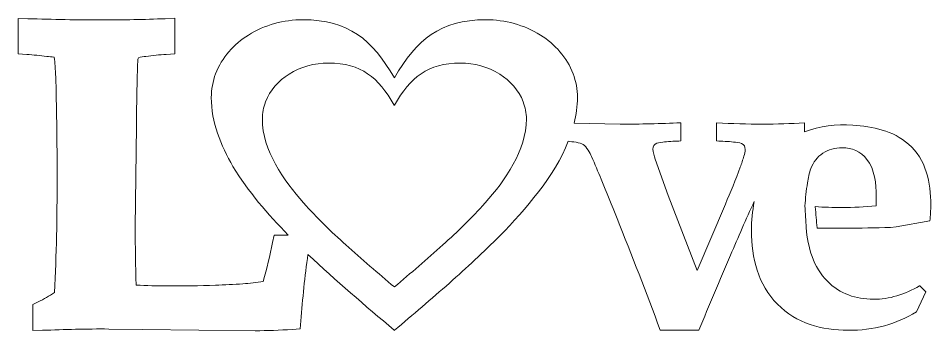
# Model space of a CAD drawing. Header units: millimetres. Extents: x -2296 to 2256, y -962 to 665.
# Drawn here: x 1399 to 2256, y -736 to -443 of the extents above; entities that cross this region are included whole.
import ezdxf

# ---------------------------------------------------------------- set-up
doc = ezdxf.new("R2010")
doc.units = ezdxf.units.MM
doc.header["$MEASUREMENT"] = 0
doc.layers.add('layer 1', color=7, linetype='Continuous')

msp = doc.modelspace()

# ---------------------------------------------------------------- linework, layer by layer
at = {"layer": 'layer 1', "color": 250, "lineweight": 9}
for points, knots in [([(2137.3375, -549.3758), (2151.6045, -543.6633), (2167.2246, -542.0258), (2182.4809, -543.0332), (2182.4809, -543.0332), (2201.4668, -544.2865), (2220.183, -548.1454), (2234.9907, -560.8276), (2234.9907, -560.8276), (2251.4739, -574.9447), (2255.7701, -597.2739), (2255.7701, -617.9812), (2255.7701, -617.9812), (2255.7701, -622.844), (2255.3647, -627.8728), (2254.9766, -632.7192), (2254.9766, -632.7192), (2254.9766, -632.7192), (2254.9702, -632.8035), (2254.9702, -632.8035), (2254.9702, -632.8035), (2254.9702, -632.8035), (2223.1694, -638.5674), (2223.1694, -638.5674), (2223.1694, -638.5674), (2209.1314, -639.5152), (2194.7572, -639.5584), (2180.6899, -639.5584), (2180.6899, -639.5584), (2180.6899, -639.5584), (2149.1255, -639.5584), (2149.1255, -639.5584), (2149.1255, -639.5584), (2149.1255, -639.5584), (2149.1164, -639.4586), (2149.1164, -639.4586), (2149.1164, -639.4586), (2148.5136, -632.8459), (2147.9185, -626.2318), (2147.3074, -619.6195), (2147.3074, -619.6195), (2147.3074, -619.6195), (2147.2957, -619.4916), (2147.2957, -619.4916), (2147.2957, -619.4916), (2147.2957, -619.4916), (2147.424, -619.5003), (2147.424, -619.5003), (2147.424, -619.5003), (2155.7486, -620.0426), (2164.0905, -620.3153), (2172.4332, -620.3153), (2172.4332, -620.3153), (2183.1127, -620.3153), (2193.7965, -619.738), (2204.4276, -618.7401), (2204.4276, -618.7401), (2204.4276, -618.7401), (2204.6234, -609.7249), (2204.6234, -609.7249), (2204.6234, -609.7249), (2204.6234, -598.487), (2203.1963, -584.2421), (2195.9276, -575.1149), (2195.9276, -575.1149), (2189.9545, -567.6145), (2181.9605, -564.2578), (2172.4332, -564.2578), (2172.4332, -564.2578), (2165.9778, -564.2578), (2159.8413, -565.7458), (2154.4616, -569.3908), (2154.4616, -569.3908), (2149.2509, -572.9221), (2145.5843, -577.8342), (2143.2739, -583.6733), (2143.2739, -583.6733), (2141.6502, -587.7773), (2140.7374, -592.7685), (2140.0477, -597.1157), (2140.0477, -597.1157), (2138.9093, -604.2894), (2138.2213, -611.6048), (2137.6659, -618.8377), (2137.6659, -618.8377), (2138.0618, -625.7072), (2138.4594, -632.5727), (2138.8553, -639.4391), (2138.8553, -639.4391), (2140.4167, -657.5261), (2145.5186, -676.3673), (2158.7708, -689.5045), (2158.7708, -689.5045), (2170.641, -701.2718), (2185.4123, -706.3171), (2202.0243, -706.3171), (2202.0243, -706.3171), (2209.4387, -706.3171), (2216.7464, -705.2617), (2223.8574, -703.1509), (2223.8574, -703.1509), (2231.3803, -700.9183), (2238.5293, -697.6662), (2245.3007, -693.7161), (2245.3007, -693.7161), (2245.3007, -693.7161), (2245.3746, -693.6729), (2245.3746, -693.6729), (2245.3746, -693.6729), (2245.3746, -693.6729), (2251.0361, -699.4688), (2251.0361, -699.4688), (2251.0361, -699.4688), (2251.0361, -699.4688), (2242.323, -718.0696), (2242.323, -718.0696), (2242.323, -718.0696), (2232.9867, -723.8971), (2222.9563, -728.2085), (2212.3585, -731.1045), (2212.3585, -731.1045), (2201.274, -734.1336), (2189.8572, -735.4673), (2178.3778, -735.4673), (2178.3778, -735.4673), (2153.3881, -735.4673), (2129.7844, -729.0097), (2111.8499, -710.9288), (2111.8499, -710.9288), (2093.4824, -692.4114), (2087.5111, -667.4178), (2087.5111, -642.024), (2087.5111, -642.024), (2087.5111, -632.7866), (2088.3802, -623.6539), (2090.0683, -614.557), (2090.0683, -614.557), (2082.4058, -631.2961), (2075.0307, -648.1816), (2067.7516, -665.0896), (2067.7516, -665.0896), (2057.6961, -688.4479), (2047.8425, -711.896), (2038.0779, -735.3774), (2038.0779, -735.3774), (2038.0779, -735.3774), (2038.0494, -735.4448), (2038.0494, -735.4448), (2038.0494, -735.4448), (2038.0494, -735.4448), (2001.8797, -735.4448), (2001.8797, -735.4448), (2001.8797, -735.4448), (2001.8797, -735.4448), (2001.8534, -735.3727), (2001.8534, -735.3727), (2001.8534, -735.3727), (1989.0039, -700.2134), (1975.1873, -665.2858), (1961.2967, -630.5268), (1961.2967, -630.5268), (1956.4049, -618.2854), (1951.4863, -606.0505), (1946.4575, -593.8645), (1946.4575, -593.8645), (1943.5152, -586.7348), (1940.5553, -579.5417), (1937.3563, -572.5232), (1937.3563, -572.5232), (1935.7689, -569.0407), (1932.9438, -563.4972), (1929.6454, -561.3298), (1929.6454, -561.3298), (1926.7256, -559.328), (1919.1198, -558.5375), (1915.5867, -558.2), (1915.5867, -558.2), (1902.3431, -591.1098), (1875.9, -621.7679), (1851.2431, -646.7861), (1851.2431, -646.7861), (1836.0876, -662.1638), (1820.1467, -676.8094), (1803.9717, -691.1045), (1803.9717, -691.1045), (1786.9876, -706.1148), (1769.6855, -720.766), (1752.3928, -735.4189), (1752.3928, -735.4189), (1752.3928, -735.4189), (1752.3219, -735.479), (1752.3219, -735.479), (1752.3219, -735.479), (1752.3219, -735.479), (1752.251, -735.4189), (1752.251, -735.4189), (1752.251, -735.4189), (1724.8533, -712.2033), (1697.2895, -688.9548), (1671.2349, -664.2287), (1671.2349, -664.2287), (1668.2369, -684.9317), (1666.2195, -705.7691), (1664.4951, -726.612), (1664.4951, -726.612), (1664.4951, -726.612), (1663.8728, -734.1362), (1663.8728, -734.1362), (1663.8728, -734.1362), (1663.8728, -734.1362), (1656.3382, -734.625), (1656.3382, -734.625), (1656.3382, -734.625), (1644.7577, -735.3766), (1633.1537, -735.8468), (1621.5459, -735.8468), (1621.5459, -735.8468), (1621.5459, -735.8468), (1515.9524, -734.6466), (1515.9524, -734.6466), (1515.9524, -734.6466), (1515.9524, -734.6466), (1484.2683, -734.246), (1484.2683, -734.246), (1484.2683, -734.246), (1463.5005, -733.9832), (1442.7306, -734.7313), (1421.9783, -735.4448), (1421.9783, -735.4448), (1421.9783, -735.4448), (1412.9242, -735.756), (1412.9242, -735.756), (1412.9242, -735.756), (1412.9242, -735.756), (1412.9242, -711.1445), (1412.9242, -711.1445), (1412.9242, -711.1445), (1412.9242, -711.1445), (1417.912, -708.7675), (1417.912, -708.7675), (1417.912, -708.7675), (1423.2904, -706.2043), (1428.4925, -703.2659), (1433.4543, -699.9671), (1433.4543, -699.9671), (1435.0491, -664.6047), (1435.7851, -629.2056), (1435.7851, -593.8083), (1435.7851, -593.8083), (1435.7851, -565.3529), (1435.4471, -536.8972), (1434.7846, -508.4496), (1434.7846, -508.4496), (1434.6225, -501.4838), (1434.4293, -494.5133), (1433.9168, -487.5634), (1433.9168, -487.5634), (1433.7314, -485.049), (1433.6065, -481.8924), (1432.9915, -479.4597), (1432.9915, -479.4597), (1430.7321, -478.964), (1428.3132, -478.7924), (1426.0157, -478.5292), (1426.0157, -478.5292), (1419.7859, -477.8157), (1413.5388, -477.263), (1407.2913, -476.7258), (1407.2913, -476.7258), (1407.2913, -476.7258), (1399.2878, -476.0377), (1399.2878, -476.0377), (1399.2878, -476.0377), (1399.2878, -476.0377), (1399.2878, -442.9262), (1399.2878, -442.9262), (1399.2878, -442.9262), (1399.2878, -442.9262), (1408.3194, -443.2131), (1408.3194, -443.2131), (1408.3194, -443.2131), (1431.615, -443.9539), (1454.9209, -444.412), (1478.2286, -444.412), (1478.2286, -444.412), (1497.8948, -444.412), (1517.5631, -444.0606), (1537.2116, -443.2166), (1537.2116, -443.2166), (1537.2116, -443.2166), (1546.3404, -442.8246), (1546.3404, -442.8246), (1546.3404, -442.8246), (1546.3404, -442.8246), (1546.3404, -476.1873), (1546.3404, -476.1873), (1546.3404, -476.1873), (1546.3404, -476.1873), (1538.1757, -476.7379), (1538.1757, -476.7379), (1538.1757, -476.7379), (1531.8098, -477.1675), (1525.4356, -477.6532), (1519.1133, -478.5288), (1519.1133, -478.5288), (1516.8989, -478.8352), (1514.2937, -479.1507), (1512.1587, -479.8033), (1512.1587, -479.8033), (1511.9543, -480.3733), (1511.8044, -481.0026), (1511.6834, -481.5912), (1511.6834, -481.5912), (1511.3934, -483.2892), (1511.389, -485.1139), (1511.3069, -486.8365), (1511.3069, -486.8365), (1511.1086, -490.988), (1510.9962, -495.1425), (1510.8929, -499.297), (1510.8929, -499.297), (1510.526, -514.055), (1510.3523, -528.8168), (1510.1768, -543.5778), (1510.1768, -543.5778), (1510.1768, -543.5778), (1509.0406, -639.1297), (1509.0406, -639.1297), (1509.0406, -639.1297), (1509.0406, -657.1108), (1509.4166, -675.0902), (1509.9758, -693.0618), (1509.9758, -693.0618), (1519.7521, -693.5048), (1529.5378, -693.8795), (1539.3258, -693.8795), (1539.3258, -693.8795), (1554.3076, -693.8795), (1569.3391, -693.6297), (1584.3114, -693.121), (1584.3114, -693.121), (1592.9311, -692.8284), (1601.5686, -692.4477), (1610.1706, -691.8163), (1610.1706, -691.8163), (1616.3529, -691.3625), (1623.0979, -690.8456), (1629.1721, -689.5931), (1629.1721, -689.5931), (1632.6044, -677.5601), (1635.4192, -665.355), (1637.9786, -653.1093), (1637.9786, -653.1093), (1637.9786, -653.1093), (1639.4341, -646.1469), (1639.4341, -646.1469), (1639.4341, -646.1469), (1639.4341, -646.1469), (1652.778, -646.1469), (1652.778, -646.1469), (1652.778, -646.1469), (1633.6875, -626.7249), (1614.8066, -605.1827), (1600.8456, -581.7246), (1600.8456, -581.7246), (1589.1777, -562.1207), (1580.4974, -540.1917), (1580.4974, -517.0802), (1580.4974, -517.0802), (1580.4974, -509.4644), (1581.886, -501.9683), (1584.5785, -494.8465), (1584.5785, -494.8465), (1590.3441, -479.595), (1601.6183, -467.1349), (1615.3226, -458.5208), (1615.3226, -458.5208), (1630.5724, -448.9351), (1648.5046, -444.2188), (1666.4646, -444.2188), (1666.4646, -444.2188), (1709.7301, -444.2188), (1731.1107, -462.7807), (1752.3219, -498.676), (1752.3219, -498.676), (1773.5331, -462.7812), (1794.9142, -444.2188), (1838.1793, -444.2188), (1838.1793, -444.2188), (1856.1392, -444.2188), (1874.0715, -448.9351), (1889.3213, -458.5208), (1889.3213, -458.5208), (1903.0255, -467.1349), (1914.2997, -479.595), (1920.0654, -494.8465), (1920.0654, -494.8465), (1922.7578, -501.9683), (1924.1464, -509.4644), (1924.1464, -517.0802), (1924.1464, -517.0802), (1924.1464, -525.199), (1923.0699, -533.2475), (1921.0862, -541.1148), (1921.0862, -541.1148), (1921.0862, -541.1148), (1964.191, -542.1425), (1964.191, -542.1425), (1964.191, -542.1425), (1983.1808, -542.1425), (2002.1758, -541.6706), (2021.1487, -540.8862), (2021.1487, -540.8862), (2021.1487, -540.8862), (2021.2628, -540.8814), (2021.2628, -540.8814), (2021.2628, -540.8814), (2021.2628, -540.8814), (2021.2628, -557.8551), (2021.2628, -557.8551), (2021.2628, -557.8551), (2021.2628, -557.8551), (2021.1565, -557.8586), (2021.1565, -557.8586), (2021.1565, -557.8586), (2016.1134, -558.025), (2011.0008, -558.2363), (2005.9785, -558.7337), (2005.9785, -558.7337), (2004.0073, -558.9287), (2000.3853, -559.2722), (1998.5805, -560.083), (1998.5805, -560.083), (1996.2221, -561.1423), (1995.0163, -562.9025), (1995.0163, -565.4969), (1995.0163, -565.4969), (1995.0163, -568.131), (1996.3695, -572.5582), (1997.1046, -575.0951), (1997.1046, -575.0951), (1997.1046, -575.0951), (2009.3888, -609.157), (2009.3888, -609.157), (2009.3888, -609.157), (2009.3888, -609.157), (2036.4452, -679.338), (2036.4452, -679.338), (2036.4452, -679.338), (2036.4452, -679.338), (2063.0058, -617.1799), (2063.0058, -617.1799), (2063.0058, -617.1799), (2067.8726, -605.7908), (2072.7268, -594.2366), (2076.9379, -582.5873), (2076.9379, -582.5873), (2078.1947, -579.1104), (2079.4242, -575.5657), (2080.4121, -572.002), (2080.4121, -572.002), (2080.9044, -570.2262), (2081.5656, -567.7649), (2081.5656, -565.9165), (2081.5656, -565.9165), (2081.5656, -563.3852), (2080.684, -561.2745), (2078.2772, -560.2222), (2078.2772, -560.2222), (2076.5537, -559.414), (2072.6347, -559.0518), (2070.731, -558.8617), (2070.731, -558.8617), (2065.4312, -558.3327), (2060.0463, -558.079), (2054.7253, -557.8586), (2054.7253, -557.8586), (2054.7253, -557.8586), (2054.6203, -557.8543), (2054.6203, -557.8543), (2054.6203, -557.8543), (2054.6203, -557.8543), (2054.6203, -540.881), (2054.6203, -540.881), (2054.6203, -540.881), (2054.6203, -540.881), (2054.7353, -540.8862), (2054.7353, -540.8862), (2054.7353, -540.8862), (2069.1924, -541.566), (2083.7438, -542.1425), (2098.2187, -542.1425), (2098.2187, -542.1425), (2111.2297, -542.1425), (2124.2465, -541.6684), (2137.2333, -540.8862), (2137.2333, -540.8862), (2137.2333, -540.8862), (2137.3496, -540.8793), (2137.3496, -540.8793), (2137.3496, -540.8793), (2137.3496, -540.8793), (2137.3375, -549.3758), (2137.3375, -549.3758)], [0, 0, 0, 0, 0.00787402, 0.00787402, 0.00787402, 0.00787402, 0.01574803, 0.01574803, 0.01574803, 0.01574803, 0.02362205, 0.02362205, 0.02362205, 0.02362205, 0.03149606, 0.03149606, 0.03149606, 0.03149606, 0.03937008, 0.03937008, 0.03937008, 0.03937008, 0.04724409, 0.04724409, 0.04724409, 0.04724409, 0.05511811, 0.05511811, 0.05511811, 0.05511811, 0.06299213, 0.06299213, 0.06299213, 0.06299213, 0.07086614, 0.07086614, 0.07086614, 0.07086614, 0.07874016, 0.07874016, 0.07874016, 0.07874016, 0.08661417, 0.08661417, 0.08661417, 0.08661417, 0.09448819, 0.09448819, 0.09448819, 0.09448819, 0.1023622, 0.1023622, 0.1023622, 0.1023622, 0.11023622, 0.11023622, 0.11023622, 0.11023622, 0.11811024, 0.11811024, 0.11811024, 0.11811024, 0.12598425, 0.12598425, 0.12598425, 0.12598425, 0.13385827, 0.13385827, 0.13385827, 0.13385827, 0.14173228, 0.14173228, 0.14173228, 0.14173228, 0.1496063, 0.1496063, 0.1496063, 0.1496063, 0.15748031, 0.15748031, 0.15748031, 0.15748031, 0.16535433, 0.16535433, 0.16535433, 0.16535433, 0.17322835, 0.17322835, 0.17322835, 0.17322835, 0.18110236, 0.18110236, 0.18110236, 0.18110236, 0.18897638, 0.18897638, 0.18897638, 0.18897638, 0.19685039, 0.19685039, 0.19685039, 0.19685039, 0.20472441, 0.20472441, 0.20472441, 0.20472441, 0.21259843, 0.21259843, 0.21259843, 0.21259843, 0.22047244, 0.22047244, 0.22047244, 0.22047244, 0.22834646, 0.22834646, 0.22834646, 0.22834646, 0.23622047, 0.23622047, 0.23622047, 0.23622047, 0.24409449, 0.24409449, 0.24409449, 0.24409449, 0.2519685, 0.2519685, 0.2519685, 0.2519685, 0.25984252, 0.25984252, 0.25984252, 0.25984252, 0.26771654, 0.26771654, 0.26771654, 0.26771654, 0.27559055, 0.27559055, 0.27559055, 0.27559055, 0.28346457, 0.28346457, 0.28346457, 0.28346457, 0.29133858, 0.29133858, 0.29133858, 0.29133858, 0.2992126, 0.2992126, 0.2992126, 0.2992126, 0.30708661, 0.30708661, 0.30708661, 0.30708661, 0.31496063, 0.31496063, 0.31496063, 0.31496063, 0.32283465, 0.32283465, 0.32283465, 0.32283465, 0.33070866, 0.33070866, 0.33070866, 0.33070866, 0.33858268, 0.33858268, 0.33858268, 0.33858268, 0.34645669, 0.34645669, 0.34645669, 0.34645669, 0.35433071, 0.35433071, 0.35433071, 0.35433071, 0.36220472, 0.36220472, 0.36220472, 0.36220472, 0.37007874, 0.37007874, 0.37007874, 0.37007874, 0.37795276, 0.37795276, 0.37795276, 0.37795276, 0.38582677, 0.38582677, 0.38582677, 0.38582677, 0.39370079, 0.39370079, 0.39370079, 0.39370079, 0.4015748, 0.4015748, 0.4015748, 0.4015748, 0.40944882, 0.40944882, 0.40944882, 0.40944882, 0.41732283, 0.41732283, 0.41732283, 0.41732283, 0.42519685, 0.42519685, 0.42519685, 0.42519685, 0.43307087, 0.43307087, 0.43307087, 0.43307087, 0.44094488, 0.44094488, 0.44094488, 0.44094488, 0.4488189, 0.4488189, 0.4488189, 0.4488189, 0.45669291, 0.45669291, 0.45669291, 0.45669291, 0.46456693, 0.46456693, 0.46456693, 0.46456693, 0.47244094, 0.47244094, 0.47244094, 0.47244094, 0.48031496, 0.48031496, 0.48031496, 0.48031496, 0.48818898, 0.48818898, 0.48818898, 0.48818898, 0.49606299, 0.49606299, 0.49606299, 0.49606299, 0.50393701, 0.50393701, 0.50393701, 0.50393701, 0.51181102, 0.51181102, 0.51181102, 0.51181102, 0.51968504, 0.51968504, 0.51968504, 0.51968504, 0.52755906, 0.52755906, 0.52755906, 0.52755906, 0.53543307, 0.53543307, 0.53543307, 0.53543307, 0.54330709, 0.54330709, 0.54330709, 0.54330709, 0.5511811, 0.5511811, 0.5511811, 0.5511811, 0.55905512, 0.55905512, 0.55905512, 0.55905512, 0.56692913, 0.56692913, 0.56692913, 0.56692913, 0.57480315, 0.57480315, 0.57480315, 0.57480315, 0.58267717, 0.58267717, 0.58267717, 0.58267717, 0.59055118, 0.59055118, 0.59055118, 0.59055118, 0.5984252, 0.5984252, 0.5984252, 0.5984252, 0.60629921, 0.60629921, 0.60629921, 0.60629921, 0.61417323, 0.61417323, 0.61417323, 0.61417323, 0.62204724, 0.62204724, 0.62204724, 0.62204724, 0.62992126, 0.62992126, 0.62992126, 0.62992126, 0.63779528, 0.63779528, 0.63779528, 0.63779528, 0.64566929, 0.64566929, 0.64566929, 0.64566929, 0.65354331, 0.65354331, 0.65354331, 0.65354331, 0.66141732, 0.66141732, 0.66141732, 0.66141732, 0.66929134, 0.66929134, 0.66929134, 0.66929134, 0.67716535, 0.67716535, 0.67716535, 0.67716535, 0.68503937, 0.68503937, 0.68503937, 0.68503937, 0.69291339, 0.69291339, 0.69291339, 0.69291339, 0.7007874, 0.7007874, 0.7007874, 0.7007874, 0.70866142, 0.70866142, 0.70866142, 0.70866142, 0.71653543, 0.71653543, 0.71653543, 0.71653543, 0.72440945, 0.72440945, 0.72440945, 0.72440945, 0.73228346, 0.73228346, 0.73228346, 0.73228346, 0.74015748, 0.74015748, 0.74015748, 0.74015748, 0.7480315, 0.7480315, 0.7480315, 0.7480315, 0.75590551, 0.75590551, 0.75590551, 0.75590551, 0.76377953, 0.76377953, 0.76377953, 0.76377953, 0.77165354, 0.77165354, 0.77165354, 0.77165354, 0.77952756, 0.77952756, 0.77952756, 0.77952756, 0.78740157, 0.78740157, 0.78740157, 0.78740157, 0.79527559, 0.79527559, 0.79527559, 0.79527559, 0.80314961, 0.80314961, 0.80314961, 0.80314961, 0.81102362, 0.81102362, 0.81102362, 0.81102362, 0.81889764, 0.81889764, 0.81889764, 0.81889764, 0.82677165, 0.82677165, 0.82677165, 0.82677165, 0.83464567, 0.83464567, 0.83464567, 0.83464567, 0.84251969, 0.84251969, 0.84251969, 0.84251969, 0.8503937, 0.8503937, 0.8503937, 0.8503937, 0.85826772, 0.85826772, 0.85826772, 0.85826772, 0.86614173, 0.86614173, 0.86614173, 0.86614173, 0.87401575, 0.87401575, 0.87401575, 0.87401575, 0.88188976, 0.88188976, 0.88188976, 0.88188976, 0.88976378, 0.88976378, 0.88976378, 0.88976378, 0.8976378, 0.8976378, 0.8976378, 0.8976378, 0.90551181, 0.90551181, 0.90551181, 0.90551181, 0.91338583, 0.91338583, 0.91338583, 0.91338583, 0.92125984, 0.92125984, 0.92125984, 0.92125984, 0.92913386, 0.92913386, 0.92913386, 0.92913386, 0.93700787, 0.93700787, 0.93700787, 0.93700787, 0.94488189, 0.94488189, 0.94488189, 0.94488189, 0.95275591, 0.95275591, 0.95275591, 0.95275591, 0.96062992, 0.96062992, 0.96062992, 0.96062992, 0.96850394, 0.96850394, 0.96850394, 0.96850394, 0.97637795, 0.97637795, 0.97637795, 0.97637795, 0.98425197, 0.98425197, 0.98425197, 0.98425197, 1, 1, 1, 1]), ([(1752.3219, -694.7736), (1767.6093, -681.82), (1782.9191, -668.866), (1797.7855, -655.4292), (1797.7855, -655.4292), (1811.5853, -642.9562), (1825.1656, -629.9671), (1837.5008, -616.0308), (1837.5008, -616.0308), (1856.2853, -594.8083), (1876.2285, -566.866), (1876.2285, -537.2892), (1876.2285, -537.2892), (1876.2285, -531.8113), (1875.2297, -526.4195), (1873.2927, -521.2969), (1873.2927, -521.2969), (1869.143, -510.3205), (1861.0271, -501.3546), (1851.1644, -495.1555), (1851.1644, -495.1555), (1840.1811, -488.2519), (1827.2651, -484.8559), (1814.3301, -484.8559), (1814.3301, -484.8559), (1783.1058, -484.8559), (1767.7238, -498.2671), (1752.4166, -524.2089), (1752.4166, -524.2089), (1752.4166, -524.2089), (1752.3219, -524.3693), (1752.3219, -524.3693), (1752.3219, -524.3693), (1752.3219, -524.3693), (1752.2273, -524.2089), (1752.2273, -524.2089), (1752.2273, -524.2089), (1736.92, -498.2667), (1721.538, -484.8559), (1690.3138, -484.8559), (1690.3138, -484.8559), (1677.3787, -484.8559), (1664.4632, -488.2519), (1653.4798, -495.1555), (1653.4798, -495.1555), (1643.6176, -501.3542), (1635.5018, -510.3201), (1631.3516, -521.2961), (1631.3516, -521.2961), (1629.415, -526.4191), (1628.4158, -531.8109), (1628.4158, -537.2892), (1628.4158, -537.2892), (1628.4158, -566.866), (1648.359, -594.8079), (1667.1431, -616.0308), (1667.1431, -616.0308), (1679.4782, -629.9671), (1693.0585, -642.9562), (1706.8583, -655.4292), (1706.8583, -655.4292), (1721.7247, -668.866), (1737.0346, -681.82), (1752.3219, -694.7736)], [0, 0, 0, 0, 0.05882353, 0.05882353, 0.05882353, 0.05882353, 0.11764706, 0.11764706, 0.11764706, 0.11764706, 0.17647059, 0.17647059, 0.17647059, 0.17647059, 0.23529412, 0.23529412, 0.23529412, 0.23529412, 0.29411765, 0.29411765, 0.29411765, 0.29411765, 0.35294118, 0.35294118, 0.35294118, 0.35294118, 0.41176471, 0.41176471, 0.41176471, 0.41176471, 0.47058824, 0.47058824, 0.47058824, 0.47058824, 0.52941176, 0.52941176, 0.52941176, 0.52941176, 0.58823529, 0.58823529, 0.58823529, 0.58823529, 0.64705882, 0.64705882, 0.64705882, 0.64705882, 0.70588235, 0.70588235, 0.70588235, 0.70588235, 0.76470588, 0.76470588, 0.76470588, 0.76470588, 0.82352941, 0.82352941, 0.82352941, 0.82352941, 0.88235294, 0.88235294, 0.88235294, 0.88235294, 1, 1, 1, 1])]:
    msp.add_open_spline(points, degree=3, knots=knots, dxfattribs=at)

doc.saveas('drawing.dxf')
